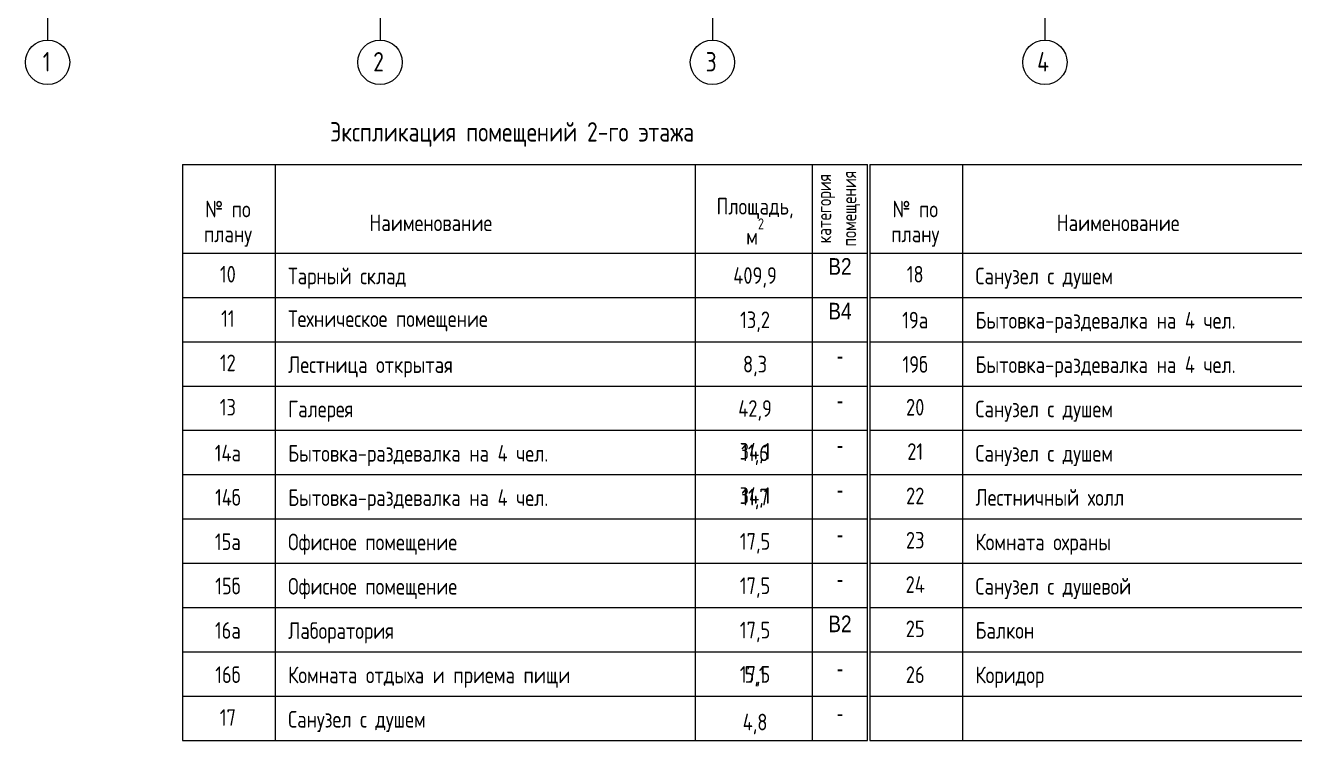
# Model space of a CAD drawing. Header units: millimetres. Extents: x -60256 to 201272, y 21388 to 77592.
# Drawn here: x -45671 to -22765, y 39312 to 52221 of the extents above; entities that cross this region are included whole.
import ezdxf
from ezdxf.enums import TextEntityAlignment as Align

# ---------------------------------------------------------------- set-up
doc = ezdxf.new("R2010")
doc.units = ezdxf.units.MM
doc.header["$MEASUREMENT"] = 0
doc.linetypes.add('Double Dashed', pattern=[1797.222233, 1325, -211.666656, 63.333344, -197.222233])
for name, color, linetype, lineweight in [('0_Ном._пера__96', 7, 'Continuous', 13), ('оси_Ном._пера__96', 7, 'Continuous', 13), ('оси_Ном._пера__97', 7, 'Continuous', 20), ('размеры_Ном._пера__97', 7, 'Continuous', 20), ('размеры_Ном._пера__98', 7, 'Continuous', 35), ('текст_Ном._пера__1', 7, 'Continuous', 25), ('текст_Ном._пера__91', 255, 'Continuous', 13), ('текст_Ном._пера__96', 7, 'Continuous', 13), ('чертеж_Ном._пера__97', 7, 'Continuous', 20)]:
    doc.layers.add(name, color=color, linetype=linetype, lineweight=lineweight)
doc.layers.add('оси', color=7, linetype='Continuous')
doc.styles.add('СГЕНЕРИР_СТИЛЬ_3', font='gost_2_304-81_type.ttf')
doc.styles.add('СГЕНЕРИР_СТИЛЬ_6', font='')
doc.styles.get('СГЕНЕРИР_СТИЛЬ_6').set_extended_font_data('Arial Narrow Кириллический')

# ---------------------------------------------------------------- blocks, each defined once
blk = doc.blocks.new('Стандартный маркер сетки')
at = {"layer": 'оси_Ном._пера__96', "linetype": 'Double Dashed'}
for p, q in [((900, 0), (0, 0)), ((900, 0), (17157, 0)), ((17157, 0), (18057, 0))]:
    blk.add_line(p, q, dxfattribs=at)
blk.add_point((17157, 0), dxfattribs=at)
blk.add_point((17157, 0), dxfattribs=at)
at = {"layer": 'оси_Ном._пера__97', "linetype": 'Continuous'}
blk.add_circle((18457, 0), 400, dxfattribs=at)
at = {"layer": 'оси_Ном._пера__96', "style": 'СГЕНЕРИР_СТИЛЬ_3'}
blk.add_attdef('AC_MarkerText_1', text='', height=350, rotation=90, dxfattribs=at).set_placement((18727, -87), align=Align.BOTTOM_LEFT)
blk = doc.blocks.new('Стандартный маркер сетки_2')
at = {"layer": 'оси_Ном._пера__96', "linetype": 'Double Dashed'}
for p, q in [((900, 0), (0, 0)), ((900, 0), (17157, 0)), ((17157, 0), (18057, 0))]:
    blk.add_line(p, q, dxfattribs=at)
blk.add_point((17157, 0), dxfattribs=at)
blk.add_point((17157, 0), dxfattribs=at)
at = {"layer": 'оси_Ном._пера__97', "linetype": 'Continuous'}
blk.add_circle((18457, 0), 400, dxfattribs=at)
at = {"layer": 'оси_Ном._пера__96', "style": 'СГЕНЕРИР_СТИЛЬ_3'}
blk.add_attdef('AC_MarkerText_1', text='', height=350, rotation=90, dxfattribs=at).set_placement((18727, -122), align=Align.BOTTOM_LEFT)
blk = doc.blocks.new('Стандартный маркер сетки_3')
at = {"layer": 'оси_Ном._пера__96', "linetype": 'Double Dashed'}
for p, q in [((900, 0), (0, 0)), ((900, 0), (17157, 0)), ((17157, 0), (18057, 0))]:
    blk.add_line(p, q, dxfattribs=at)
blk.add_point((17157, 0), dxfattribs=at)
blk.add_point((17157, 0), dxfattribs=at)
at = {"layer": 'оси_Ном._пера__97', "linetype": 'Continuous'}
blk.add_circle((18457, 0), 400, dxfattribs=at)
at = {"layer": 'оси_Ном._пера__96', "style": 'СГЕНЕРИР_СТИЛЬ_3'}
blk.add_attdef('AC_MarkerText_1', text='', height=350, rotation=90, dxfattribs=at).set_placement((18727, -122), align=Align.BOTTOM_LEFT)
blk = doc.blocks.new('Стандартный маркер сетки_4')
at = {"layer": 'оси_Ном._пера__96', "linetype": 'Double Dashed'}
for p, q in [((900, 0), (0, 0)), ((900, 0), (17157, 0)), ((17157, 0), (18057, 0))]:
    blk.add_line(p, q, dxfattribs=at)
blk.add_point((17157, 0), dxfattribs=at)
blk.add_point((17157, 0), dxfattribs=at)
at = {"layer": 'оси_Ном._пера__97', "linetype": 'Continuous'}
blk.add_circle((18457, 0), 400, dxfattribs=at)
at = {"layer": 'оси_Ном._пера__96', "style": 'СГЕНЕРИР_СТИЛЬ_3'}
blk.add_attdef('AC_MarkerText_1', text='', height=350, rotation=90, dxfattribs=at).set_placement((18727, -139), align=Align.BOTTOM_LEFT)

msp = doc.modelspace()

# ---------------------------------------------------------------- linework, layer by layer
at = {"layer": 'размеры_Ном._пера__97', "linetype": 'Continuous'}
msp.add_line((-30470.64615, 39312.44077), (-30470.64615, 49712.42448), dxfattribs=at)
at = {"layer": 'чертеж_Ном._пера__97', "linetype": 'Continuous'}
for p, q in [((-42835.42226, 49712.42448), (-30470.64615, 49712.42448)), ((-42835.42226, 49712.42448), (-42835.42226, 39312.44077)), ((-41162.08943, 49712.42448), (-41162.08943, 39312.44077)), ((-33581.80298, 49712.42448), (-33581.80298, 39312.44077)), ((-31470.64615, 49712.42448), (-31470.64615, 39312.44077)), ((-30430.94333, 49712.42448), (-18066.16722, 49712.42448)), ((-30430.94333, 49712.42448), (-30430.94333, 39312.44077)), ((-28757.6105, 49712.42448), (-28757.6105, 39312.44077)), ((-31470.64615, 49112.44077), (-31470.64615, 39312.44077)), ((-42835.42226, 48112.44077), (-30470.64615, 48112.44077)), ((-30430.94333, 48112.44077), (-18066.16722, 48112.44077)), ((-42835.42226, 47312.44077), (-30470.64615, 47312.44077)), ((-30430.94333, 47312.44077), (-18066.16722, 47312.44077)), ((-42835.42226, 46512.44077), (-30470.64615, 46512.44077)), ((-30430.94333, 46512.44077), (-18066.16722, 46512.44077)), ((-42835.42226, 45712.44077), (-30470.64615, 45712.44077)), ((-30430.94333, 45712.44077), (-18066.16722, 45712.44077)), ((-42835.42226, 44912.44077), (-30470.64615, 44912.44077)), ((-30430.94333, 44912.44077), (-18066.16722, 44912.44077)), ((-42835.42226, 44112.44077), (-30470.64615, 44112.44077)), ((-30430.94333, 44112.44077), (-18066.16722, 44112.44077)), ((-42835.42226, 43312.44077), (-30470.64615, 43312.44077)), ((-30430.94333, 43312.44077), (-18066.16722, 43312.44077)), ((-42835.42226, 42512.44077), (-30470.64615, 42512.44077)), ((-30430.94333, 42512.44077), (-18066.16722, 42512.44077)), ((-42835.42226, 41712.44077), (-30470.64615, 41712.44077)), ((-30430.94333, 41712.44077), (-18066.16722, 41712.44077)), ((-42835.42226, 40912.44077), (-30470.64615, 40912.44077)), ((-30430.94333, 40912.44077), (-18066.16722, 40912.44077)), ((-42835.42226, 40112.44077), (-30470.64615, 40112.44077)), ((-30430.94333, 40112.44077), (-18066.16722, 40112.44077)), ((-42835.42226, 39312.44077), (-30470.64615, 39312.44077)), ((-30430.94333, 39312.44077), (-18066.16722, 39312.44077))]:
    msp.add_line(p, q, dxfattribs=at)

# ---------------------------------------------------------------- block references
at = {"layer": 'оси', "color": 251, "linetype": 'Continuous', "lineweight": 13}
ref = msp.add_blockref('Стандартный маркер сетки', (-45271.00277, 70011.08084), dxfattribs=dict(at, zscale=1000, rotation=270))
ref.add_attrib('AC_MarkerText_1', '1', dxfattribs={"color": 7, "linetype": 'Continuous', "lineweight": 13, "height": 350, "rotation": 360, "style": 'СГЕНЕРИР_СТИЛЬ_3'}).set_placement((-45357.54827, 51284.0352), align=Align.BOTTOM_LEFT)
ref = msp.add_blockref('Стандартный маркер сетки_2', (-39271.00277, 70011.08084), dxfattribs=dict(at, zscale=1000, rotation=270))
ref.add_attrib('AC_MarkerText_1', '2', dxfattribs={"color": 7, "linetype": 'Continuous', "lineweight": 13, "height": 350, "rotation": 360, "style": 'СГЕНЕРИР_СТИЛЬ_3'}).set_placement((-39393.18477, 51284.0352), align=Align.BOTTOM_LEFT)
ref = msp.add_blockref('Стандартный маркер сетки_3', (-33271.00277, 70011.08084), dxfattribs=dict(at, zscale=1000, rotation=270))
ref.add_attrib('AC_MarkerText_1', '3', dxfattribs={"color": 7, "linetype": 'Continuous', "lineweight": 13, "height": 350, "rotation": 360, "style": 'СГЕНЕРИР_СТИЛЬ_3'}).set_placement((-33393.18477, 51284.0352), align=Align.BOTTOM_LEFT)
ref = msp.add_blockref('Стандартный маркер сетки_4', (-27271.00277, 70011.08084), dxfattribs=dict(at, zscale=1000, rotation=270))
ref.add_attrib('AC_MarkerText_1', '4', dxfattribs={"color": 7, "linetype": 'Continuous', "lineweight": 13, "height": 350, "rotation": 360, "style": 'СГЕНЕРИР_СТИЛЬ_3'}).set_placement((-27410.15477, 51284.0352), align=Align.BOTTOM_LEFT)

# ---------------------------------------------------------------- texts
at = {"layer": '0_Ном._пера__96', "linetype": 'Continuous', "insert": (-30970.64615, 48019.89959), "char_height": 300, "width": 1000, "attachment_point": 2, "line_spacing_factor": 1.61228, "style": 'СГЕНЕРИР_СТИЛЬ_6'}
msp.add_mtext('{В2\\PВ4\\P-\\P-\\P-\\P-\\P-\\P-\\PВ2\\P-\\P-}', dxfattribs=at)
at = {"layer": 'размеры_Ном._пера__98', "linetype": 'Continuous', "insert": (-30605.32004, 48912.42448), "char_height": 260, "width": 1600, "attachment_point": 8, "rotation": 90, "line_spacing_factor": 1.043761, "style": 'СГЕНЕРИР_СТИЛЬ_3'}
msp.add_mtext('{\\W0.950000x;категория помещения }', dxfattribs=at)
at = {"layer": 'текст_Ном._пера__1', "linetype": 'Continuous', "char_height": 300, "attachment_point": 4, "style": 'СГЕНЕРИР_СТИЛЬ_3'}
for s, insert in [('{Офисное помещение}', (-40928.79102, 42057.10452)), ('{Санузел с душевой}', (-28524.3121, 42057.10442)), ('{Комната отдыха и приема пищи}', (-40928.79102, 40457.10452))]:
    msp.add_mtext(s, dxfattribs=dict(at, insert=insert))
at = {"layer": 'текст_Ном._пера__91', "linetype": 'Continuous', "char_height": 300, "attachment_point": 5, "style": 'СГЕНЕРИР_СТИЛЬ_3'}
for s, insert in [('{34,1}', (-32502.35475, 44499.72398)), ('{34,1}', (-32502.35475, 43699.72398)), ('{5,1}', (-32502.35475, 40472.05028))]:
    msp.add_mtext(s, dxfattribs=dict(at, insert=insert))
at = {"layer": 'текст_Ном._пера__96', "linetype": 'Continuous', "style": 'СГЕНЕРИР_СТИЛЬ_3'}
for s, insert, char_height, attachment_point in [('{Экспликация помещений 2-го этажа}', (-36886.25051, 50252.07963), 350, 5), ('{Наименование}', (-38353.27202, 48656.98567), 300, 5), ('{Наименование}', (-25948.7931, 48656.98567), 300, 5), ('{10}', (-42016.57711, 47729.61477), 300, 5), ('{18}', (-29612.09819, 47729.61477), 300, 5), ('{Тарный склад}', (-40928.79102, 47657.10532), 300, 4), ('{409,9}', (-32502.35475, 47671.94088), 300, 5), ('{Санузел с душем}', (-28524.3121, 47657.10442), 300, 4), ('{11}', (-42016.57711, 46929.61477), 300, 5), ('{Техническое помещение}', (-40928.79102, 46886.99558), 300, 4), ('{13,2}', (-32502.35475, 46872.05034), 300, 5), ('{19а}', (-29612.09819, 46901.72251), 300, 5), ('{Бытовка-раздевалка на 4 чел.}', (-28524.3121, 46857.10482), 300, 4), ('{12}', (-42016.57711, 46129.61477), 300, 5), ('{Лестница открытая}', (-40928.79102, 46057.10474), 300, 4), ('{8,3}', (-32502.35475, 46071.94167), 300, 5), ('{19б}', (-29612.09819, 46101.94069), 300, 5), ('{Бытовка-раздевалка на 4 чел.}', (-28524.3121, 46057.10482), 300, 4), ('{13}', (-42016.57711, 45329.39659), 300, 5), ('{Галерея}', (-40928.79102, 45257.10442), 300, 4), ('{42,9}', (-32502.35475, 45271.94107), 300, 5), ('{20}', (-29612.09819, 45329.50568), 300, 5), ('{Санузел с душем}', (-28524.3121, 45257.10442), 300, 4), ('{21}', (-29612.09819, 44529.61477), 300, 5), ('{14а}', (-42016.57711, 44501.72276), 300, 5), ('{Бытовка-раздевалка на 4 чел.}', (-40928.79102, 44457.1048), 300, 4), ('{11,6}', (-32502.35475, 44472.05025), 300, 5), ('{Санузел с душем}', (-28524.3121, 44457.10442), 300, 4), ('{14б}', (-42016.57711, 43701.94095), 300, 5), ('{Бытовка-раздевалка на 4 чел.}', (-40928.79102, 43657.1048), 300, 4), ('{11,7}', (-32502.35475, 43672.05025), 300, 5), ('{22}', (-29612.09819, 43729.50568), 300, 5), ('{Лестничный холл}', (-28524.3121, 43701.61351), 300, 4), ('{23}', (-29612.09819, 42929.28749), 300, 5), ('{15а}', (-42016.57711, 42901.72276), 300, 5), ('{Офисное помещение}', (-40928.79102, 42857.10452), 300, 4), ('{17,5}', (-32502.35475, 42872.05025), 300, 5), ('{Комната охраны}', (-28524.3121, 42857.10442), 300, 4), ('{15б}', (-42016.57711, 42101.94095), 300, 5), ('{17,5}', (-32502.35475, 42072.05025), 300, 5), ('{24}', (-29612.09819, 42129.50578), 300, 5), ('{25}', (-29612.09819, 41329.5058), 300, 5), ('{16а}', (-42016.57711, 41301.72276), 300, 5), ('{Лаборатория}', (-40928.79102, 41257.10452), 300, 4), ('{17,5}', (-32502.35475, 41272.05025), 300, 5), ('{Балкон}', (-28524.3121, 41301.61351), 300, 4), ('{16б}', (-42016.57711, 40501.94095), 300, 5), ('{17,5}', (-32502.35475, 40472.05025), 300, 5), ('{26}', (-29612.09819, 40501.83191), 300, 5), ('{Коридор}', (-28524.3121, 40457.10463), 300, 4), ('{17}', (-42016.57711, 39729.61477), 300, 5), ('{Санузел с душем}', (-40928.79102, 39657.10442), 300, 4), ('{4,8}', (-32502.35475, 39612.39195), 300, 5)]:
    msp.add_mtext(s, dxfattribs=dict(at, insert=insert, char_height=char_height, attachment_point=attachment_point))
at = {"layer": 'текст_Ном._пера__96', "linetype": 'Continuous', "char_height": 300, "attachment_point": 5, "style": 'СГЕНЕРИР_СТИЛЬ_3'}
for s, insert, line_spacing_factor in [('{№ по\\Pплану}', (-42016.57711, 48640.1508), 0.896811), ('{Площадь,\\Pм\\A1{\\H.66x;\\S2^  ;}}', (-32502.35475, 48684.87774), 0.736364), ('{№ по\\Pплану}', (-29612.09819, 48640.1508), 0.896811)]:
    msp.add_mtext(s, dxfattribs=dict(at, insert=insert, line_spacing_factor=line_spacing_factor))

doc.saveas('drawing.dxf')
